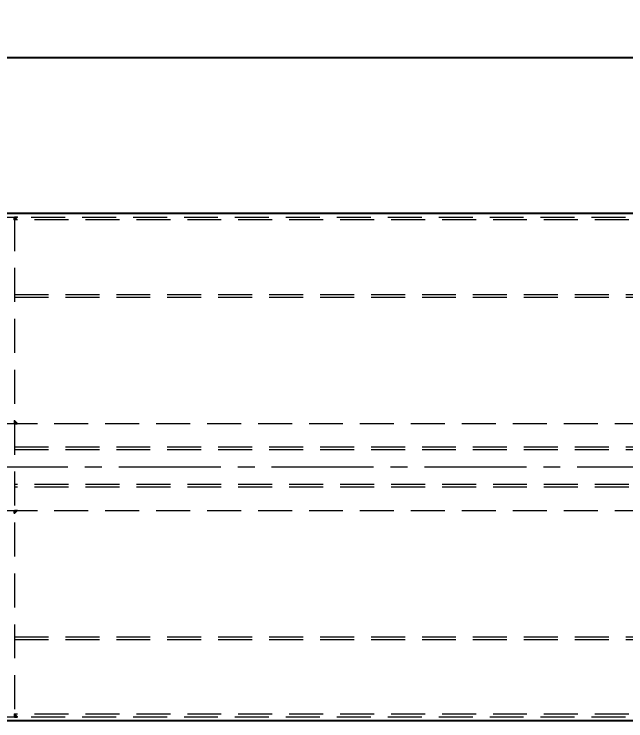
# Model space of a CAD drawing. Header units: millimetres. Extents: x -8731 to 85711, y -14522 to 31379.
# Drawn here: x -3302 to -2845, y 2814 to 3343 of the extents above; entities that cross this region are included whole.
import ezdxf

# ---------------------------------------------------------------- set-up
doc = ezdxf.new("R2010")
doc.units = ezdxf.units.MM
doc.header["$LTSCALE"] = 4
doc.header["$PDMODE"] = 99
doc.header["$PDSIZE"] = 1
doc.linetypes.add('CENTER2', pattern=[28.575, 19.05, -3.175, 3.175, -3.175])
doc.linetypes.add('HIDDEN', pattern=[9.525, 6.35, -3.175])
for name, color, linetype, lineweight in [('04_HIDDEN', 2, 'HIDDEN', 13), ('05_CENTER', 4, 'CENTER2', 13), ('08_DIM', 3, 'Continuous', 13)]:
    doc.layers.add(name, color=color, linetype=linetype, lineweight=lineweight)
doc.styles.add('KSS_TXT', font='txt.shx', dxfattribs={"bigfont": 'extfont2.shx'})
doc.dimstyles.new('KSS_DIM', dxfattribs={"dimscale": 3, "dimtxt": 3, "dimasz": 2.5, "dimexe": 1.25, "dimexo": 0.625, "dimtad": 1, "dimdsep": 46, "dimtxsty": 'KSS_TXT', "dimblk": 'OPEN30', "dimcen": 0, "dimazin": 2, "dimtfac": 0.75, "dimtmove": 0, "dimatfit": 3, "dimldrblk": 'OPEN30', "dimfxl": 1, "dimtolj": 1, "dimarcsym": 0})

# ---------------------------------------------------------------- blocks, each defined once
blk = doc.blocks.new('_Open30')
at = {"color": 0, "linetype": 'ByBlock', "lineweight": -2}
for p, q in [((-1, 0.268), (0, 0)), ((0, 0), (-1, -0.268)), ((0, 0), (-1, 0))]:
    blk.add_line(p, q, dxfattribs=at)
blk = doc.blocks.new('*D1421')
at = {"layer": '08_DIM', "color": 0, "lineweight": -2, "transparency": 16777216}
for p, q in [((-4623.12, 3199.42), (-4623.12, 3320.52)), ((-2643.12, 3199.42), (-2643.12, 3320.52)), ((-2663.12, 3310.52), (-4603.12, 3310.52))]:
    blk.add_line(p, q, dxfattribs=at)
at = {"layer": 'Defpoints', "color": 0, "transparency": 16777216}
for p in [(-4623.12, 3310.52), (-4623.12, 3194.42), (-2643.12, 3194.42)]:
    blk.add_point(p, dxfattribs=at)
at = {"layer": '08_DIM', "color": 0, "lineweight": -2, "transparency": 16777216, "xscale": 20, "yscale": 20, "zscale": 20, "rotation": 180}
blk.add_blockref('_Open30', (-4623.12, 3310.52), dxfattribs=at)
at = {"layer": '08_DIM', "color": 0, "lineweight": -2, "transparency": 16777216, "xscale": 20, "yscale": 20, "zscale": 20}
blk.add_blockref('_Open30', (-2643.12, 3310.52), dxfattribs=at)
at = {"layer": '08_DIM', "color": 0, "transparency": 16777216, "insert": (-3633.12, 3327.52), "char_height": 24, "attachment_point": 5, "style": 'KSS_TXT'}
blk.add_mtext('\\A1;1980', dxfattribs=at)
blk = doc.blocks.new('A$C67F20274_1_1_1')
h = blk.add_hatch(color=3)
h.dxf.hatch_style = 1
h.paths.add_polyline_path([(0, -2), (0, 0), (-2, 0)])
at = {"color": 3}
blk.add_lwpolyline([(0, 0), (-2, 0), (-2, 0), (0, -2)], close=True, dxfattribs=at)
blk = doc.blocks.new('A$C715E4393_1_1_1')
at = {"color": 0}
blk.add_lwpolyline([(-990, 190), (990, 190), (990, -190), (-990, -190)], close=True, dxfattribs=at)
at = {"layer": '04_HIDDEN'}
for p, q in [((-990, 187), (990, 187)), ((331, 187), (331, -187)), ((981, 185), (331, 185)), ((331, 129), (981, 129)), ((331, 127), (981, 127)), ((-325, 32.5), (990, 32.5)), ((331, 15), (981, 15)), ((331, 13), (981, 13)), ((981, -13), (331, -13)), ((981, -15), (331, -15)), ((-325, -32.5), (990, -32.5)), ((331, -127), (981, -127)), ((331, -129), (981, -129)), ((981, -185), (331, -185)), ((-990, -187), (990, -187))]:
    blk.add_line(p, q, dxfattribs=at)
at = {"layer": '05_CENTER'}
blk.add_line((-1419.76, 0), (1090.76, 0), dxfattribs=at)
at = {"xscale": -1}
for p in [(331, 187), (331, -32.5)]:
    blk.add_blockref('A$C67F20274_1_1_1', p, dxfattribs=at)
at = {"rotation": 180}
for p in [(331, 32.5), (331, -187)]:
    blk.add_blockref('A$C67F20274_1_1_1', p, dxfattribs=at)

msp = doc.modelspace()

# ---------------------------------------------------------------- block references
msp.add_blockref('A$C715E4393_1_1_1', (-3633.12248, 3004.41534))

# ---------------------------------------------------------------- dimensions: what is measured, and where the dimension line sits
at = {"layer": '08_DIM'}
dim = msp.add_linear_dim(base=(-4623.12248, 3310.52369), p1=(-2643.12248, 3194.41534), p2=(-4623.12248, 3194.41534), angle=180, dimstyle='KSS_DIM', override={"dimscale": 8, "dimarcsym": 1}, dxfattribs=at)
dim.commit()
dim.dimension.update_dxf_attribs({"geometry": '*D1421', "text_midpoint": (-3633.12248, 3327.52369)})

doc.saveas('drawing.dxf')
